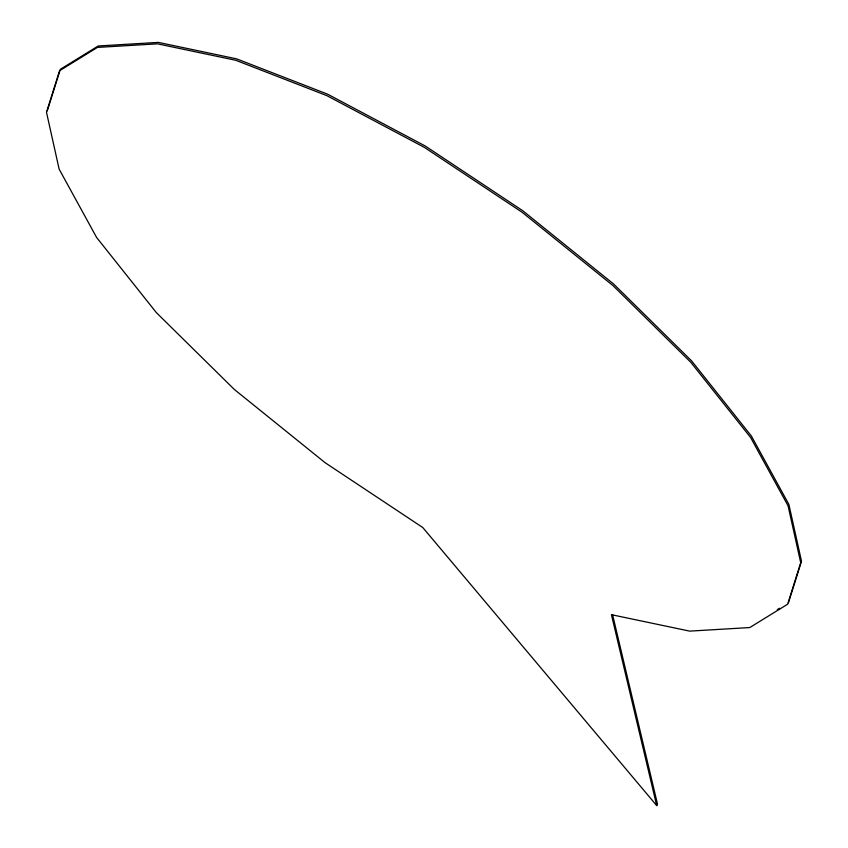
<?xml version="1.0" encoding="UTF-8"?>
<svg xmlns="http://www.w3.org/2000/svg" width="848" height="848" viewBox="0 0 848 848"><rect width="100%" height="100%" fill="white"/><g stroke="black" fill="none" stroke-linecap="round" stroke-linejoin="round"><path stroke-width="1.27" d="M47.287 110.823L60.356 69.303L98.23 45.972L158.332 42.4L236.56 58.841L327.593 94.17L425.23 145.994L522.803 210.76L613.666 284.059L691.639 360.909L751.402 436.063L788.873 504.401L801.508 561.259L788.439 602.78M656.712 805.6L611.44 614.683L689.668 631.124L749.77 627.552L787.644 604.211L800.713 562.701L788.078 505.832L750.607 437.504L690.844 362.35L612.871 285.5L522.008 212.191L424.435 147.425L326.798 95.612L235.765 60.282L157.537 43.842L97.435 47.414L59.561 70.744L46.492 112.265L59.127 169.123L96.598 237.461L156.361 312.615L234.334 389.455L325.197 462.764L422.77 527.53L656.712 805.6L657.507 804.158L612.532 614.524M777.298 609.638L779.524 608.27"/></g></svg>
